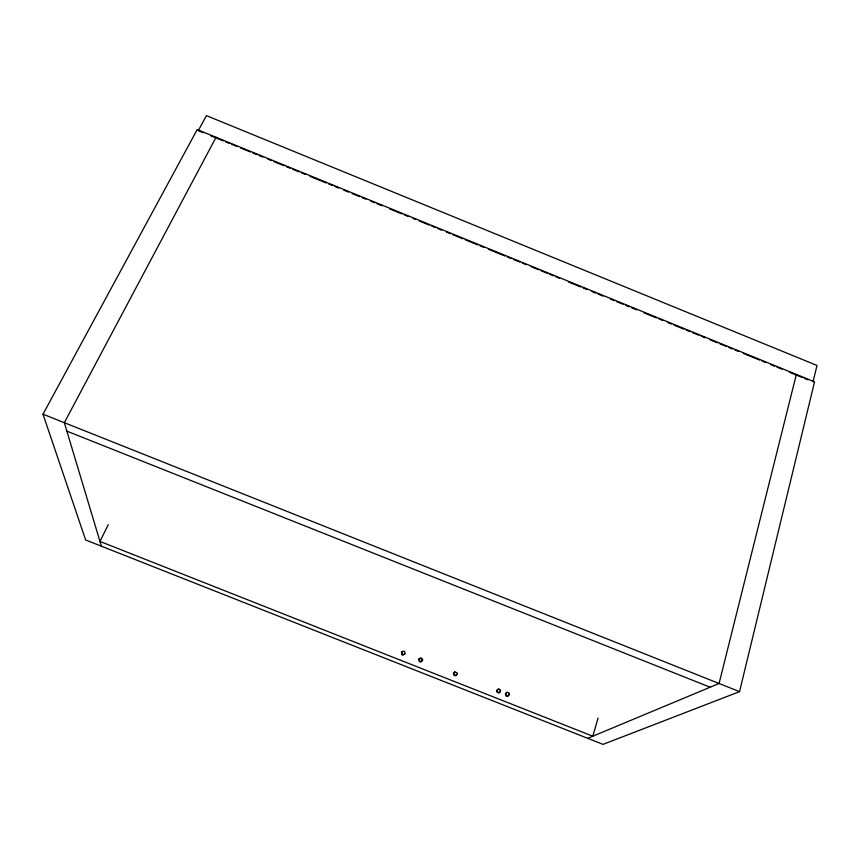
<?xml version="1.0" encoding="UTF-8"?>
<svg xmlns="http://www.w3.org/2000/svg" width="860" height="860" viewBox="0 0 860 860"><rect width="100%" height="100%" fill="white"/><g stroke="black" fill="none" stroke-linecap="round" stroke-linejoin="round"><path stroke-width="1.29" d="M739.546 691.644L814.549 381.851L197.198 129.57L43 414.197L85.634 539.962L603.021 744.373L739.546 691.644L43 414.197M813.012 381.883L817 365.457L206.411 115.627L198.251 130.688L203.229 132.719M796.36 374.412L719.067 683.485L587.735 738.332M598.055 718.143L592.82 736.214L99.964 541.424L108.274 524.632M216.053 137.278L64.328 422.69L101.394 546.186M457.348 673.767L456.305 675.304L454.112 674.756L453.671 673.358L454.714 671.821L457.165 672.799L457.348 673.767L455.929 675.637L454.531 675.67L453.306 673.692L454.8 672.025M508.754 695.095L507.389 696.299L506.024 695.966L505.304 693.73L506.669 692.537M404.823 653.998L402.448 655.073L401.663 654.492L401.91 651.837M401.351 652.622L403.071 651.084L404.458 651.428L405.125 653.643L403.211 654.836L401.953 654.137L401.642 652.267M498.026 689.118L496.65 690.354L497.005 692.257L499.187 692.794L500.112 691.72M500.025 690.236L498.94 688.795L496.983 690.537L497.435 691.956L499.187 692.794M508.658 693.644L509.109 693.332L507.583 692.214L506.658 692.375L505.691 694.418L506.895 695.901L508.292 695.858L509.206 694.794L509.109 693.332M498.692 692.655L500.541 691.408L500.456 689.924M66.854 431.129L710.145 687.215M210.678 135.762L214.398 137.288M216.881 138.299L223.095 140.836M225.578 141.846L229.308 143.373M231.791 144.383L236.758 146.415M240.477 147.941L250.421 152.005M252.904 153.016L256.624 154.542M259.107 155.552L262.837 157.079M267.804 159.1L271.534 160.626M274.017 161.648L283.95 165.7M286.434 166.722L290.164 168.237M292.647 169.259L298.85 171.796M301.333 172.806L305.063 174.333M310.03 176.364L326.176 182.954M328.66 183.975L332.39 185.491M334.873 186.512L338.593 188.028M343.559 190.06L348.526 192.092M352.256 193.618L359.706 196.66M362.189 197.671L365.919 199.197M370.886 201.229L374.605 202.745M377.099 203.766L382.066 205.787M389.515 208.84L401.932 213.914M404.415 214.925L408.145 216.451M413.112 218.483L415.595 219.494M419.325 221.02L429.258 225.073M431.741 226.094L435.461 227.61M437.944 228.631L441.675 230.147M446.641 232.178L450.371 233.705M452.854 234.715L462.787 238.779M465.271 239.79L477.687 244.863M480.17 245.885L483.9 247.4M488.867 249.432L505.013 256.033M507.497 257.043L511.227 258.57M513.71 259.58L519.913 262.117M522.396 263.138L526.126 264.654M531.093 266.686L538.543 269.739M541.026 270.75L547.24 273.286M549.723 274.297L553.453 275.823M555.936 276.834L559.656 278.361M568.353 281.919L580.769 286.993M583.252 288.003L586.982 289.53M591.949 291.551L595.679 293.077M598.162 294.088L603.129 296.119M610.578 299.173L614.298 300.688M616.792 301.709L622.995 304.246M625.478 305.257L629.208 306.784M631.692 307.794L636.658 309.826M644.108 312.868L656.524 317.942M659.018 318.963L662.737 320.479M667.704 322.511L671.434 324.037M673.917 325.048L683.851 329.111M686.334 330.122L690.064 331.648M692.547 332.659L698.75 335.196M701.233 336.217L704.963 337.733M709.93 339.764L717.38 342.807M719.863 343.828L726.076 346.365M728.56 347.375L732.29 348.902M734.773 349.912L738.493 351.439M743.459 353.471L759.606 360.06M762.089 361.082L765.819 362.598M770.786 364.629L774.516 366.156M776.999 367.166L781.966 369.198M789.415 372.24L801.832 377.314M804.315 378.335L808.045 379.851M421.088 658.416L422.303 660.362L420.798 661.996L419.411 661.652L418.734 659.47A1.881 1.827 54.6 0 1 420.142 658.308M419.046 659.115L420.164 661.534L422.303 660.91A1.892 1.827 54.5 0 0 422.454 659.061L420.938 657.943L419.046 659.115"/></g></svg>
